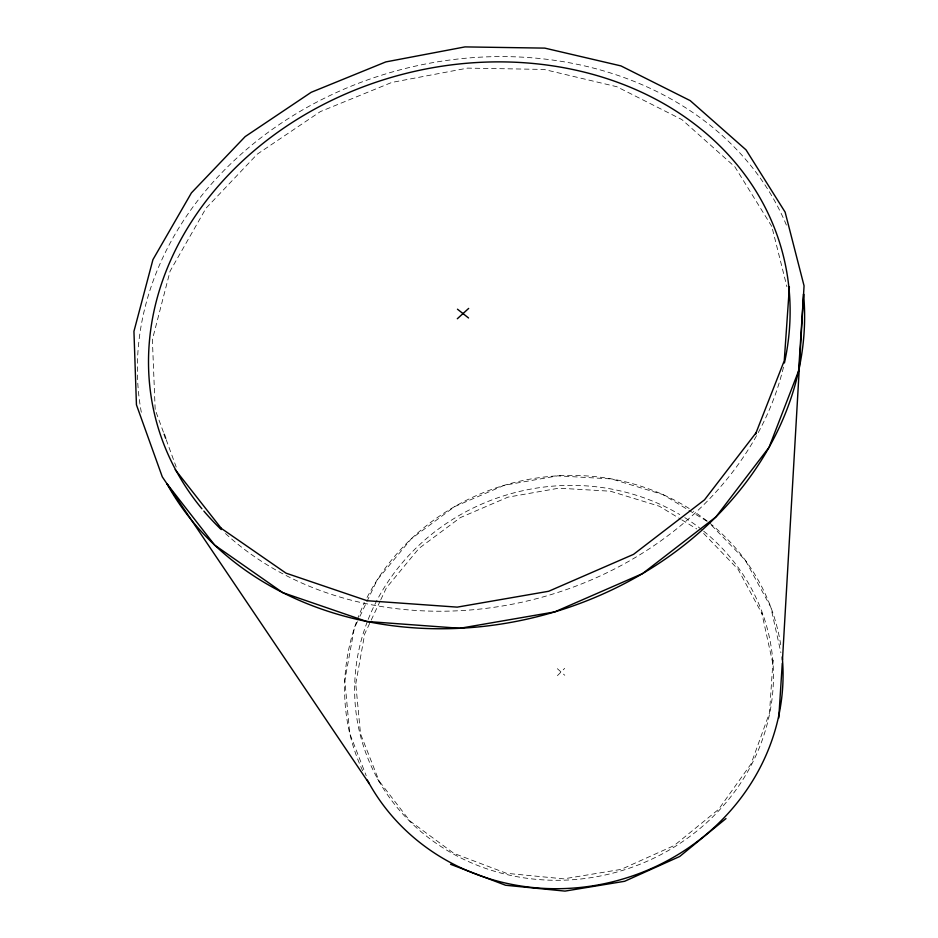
<?xml version="1.0" encoding="UTF-8"?>
<svg xmlns="http://www.w3.org/2000/svg" width="938" height="938" viewBox="0 0 938 938"><rect width="100%" height="100%" fill="white"/><g stroke="black" fill="none" stroke-linecap="round" stroke-linejoin="round"><path stroke-width="0.7" stroke-dasharray="4.69 3.52" d="M380.171 601.047L364.706 633.936L355.748 683.872L355.701 683.192L360.532 733.856L379.433 781.882L377.568 779.021L409.953 821.008L453.898 853.381L506.45 873.301L563.703 878.859L621.144 869.385L674.164 845.548L718.59 809.365L751.08 763.895L769.512 712.868L773.029 660.235L772.877 663.694L761.89 613.452L762.207 614.097L738.077 569.319L702.937 532.714M380.793 599.734L386.362 587.892L418.969 548.402L460.312 517.612L507.868 497.175L558.872 488.182L610.38 491.207L659.414 506.25L680.554 519.101M357.425 621.601L354.353 628.108L344.821 680.343L349.722 733.469L366.207 775.703M359.899 616.395L377.135 579.989L411.325 538.752L454.625 506.614L504.363 485.263L557.7 475.836L611.576 478.943L662.896 494.572L708.507 522.138A220.207 205.586 -15.3 0 0 693.358 511.187M557.43 675.618L564.676 668.36M681.797 519.863L696.723 528.926M557.336 668.7L564.782 675.266M711.496 525.233L745.393 560.338L770.802 607.156L780.897 652.672M771.798 226.433L734.888 166.847L681.867 119.572L616.817 86.718L544.005 69.435L467.616 68.111L391.767 82.438L320.386 111.587L257.27 154.16L206.043 208.201L170.095 271.129L152.378 339.626L155.18 409.66M156.177 412.38L163.681 432.852M166.19 439.676L176.192 466.972M772.502 229.235L786.912 286.723M703.699 531.201A210.358 196.464 -15.3 0 1 736.307 789.409A210.358 196.464 -15.3 0 1 467.382 861.072A210.358 196.464 -15.3 0 1 367.661 620.757M368.188 619.397A210.358 196.464 -15.3 0 1 679.769 514.563M684.775 517.624A210.358 196.464 -15.3 0 1 701.448 529.407M362.666 770.778A220.207 205.586 -15.3 0 1 356.675 621.343M357.167 619.995A220.207 205.586 -15.3 0 1 364.507 602.688M367.075 597.494A220.207 205.586 -15.3 0 1 692.15 510.389M709.62 523.029A220.207 205.586 -15.3 0 1 781.002 646.681M141.321 412.263A337.188 281.892 -15.3 0 1 391.439 72.226A337.188 281.892 -15.3 0 1 786.923 226.386M783.476 367.145A324.255 270.601 -15.3 0 1 547.675 595.595A324.255 270.601 -15.3 0 1 223.42 531.623"/><path stroke-width="1.41" d="M782.48 659.789L804.054 285.82L785.129 212.14L746.038 149.869L690.157 100.601L620.956 65.906L544.814 48.119L465.014 46.9L385.799 61.92L311.205 92.299L245.158 136.608L191.422 192.876L152.941 259.627L133.946 331.36L136.444 404.841L162.286 476.844L369.396 783.875M778.763 718.016L782.28 663.248M789.386 286.852L784.262 360.743L755.536 434.095L756.087 432.781L704.532 499.825L633.537 554.358L548.683 591.268L457.216 607.132L367.121 600.719L286.02 573.165L220.149 527.59M725.989 818.569L679.663 856.511L624.626 881.286L564.993 891.1L505.57 885.249L450.557 864.285M457.31 318.756L468.672 308.414M457.463 309.2L468.554 317.97M175.207 469.645L221.438 528.551M164.185 434.224L165.686 438.316M782.233 656.881A220.207 205.586 -15.3 0 1 622.949 878.988A220.207 205.586 -15.3 0 1 367.286 780.017M201.94 508.795A324.255 270.601 -15.3 0 1 406.084 73.399A324.255 270.601 -15.3 0 1 784.426 362.983M221.239 529.56A324.255 270.601 -15.3 0 1 203.851 511.069M803.573 294.122L798.59 370.944L769.078 447.309L715.917 516.944L642.53 573.599L554.675 611.916L459.937 628.284L366.641 621.448L282.725 592.617L214.673 545.107L166.894 483.668A337.188 281.892 -15.3 0 0 554.03 612.104A337.188 281.892 -15.3 0 0 803.573 294.122"/></g></svg>
